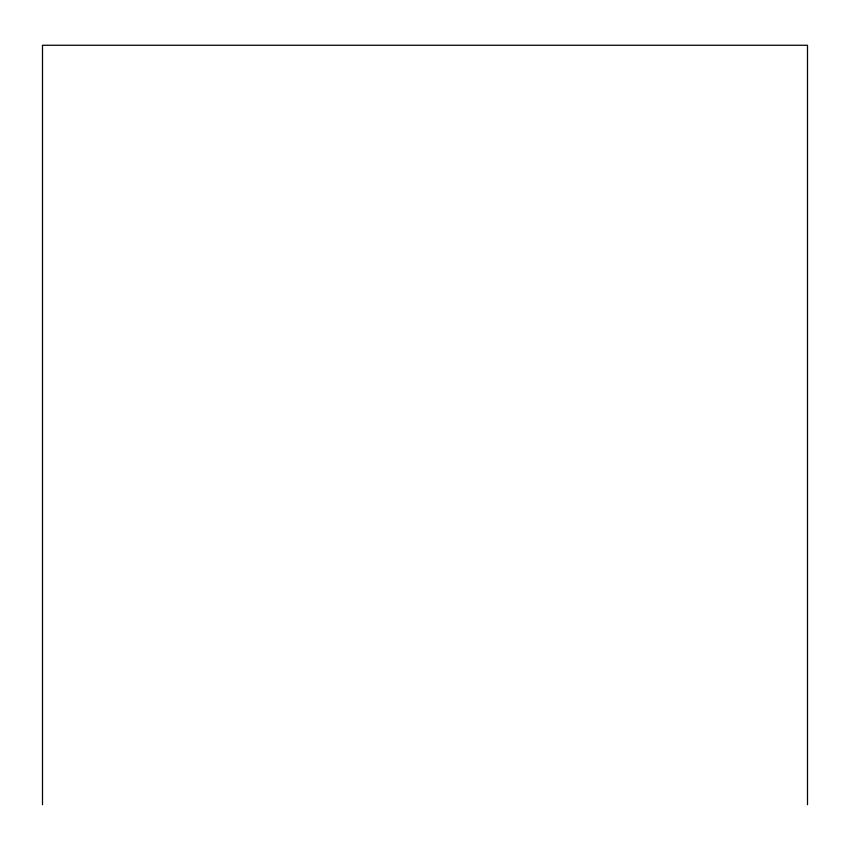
<?xml version="1.0" encoding="UTF-8"?>
<svg xmlns="http://www.w3.org/2000/svg" width="850" height="850" viewBox="0 0 850 850"><rect width="100%" height="100%" fill="white"/><g stroke="black" fill="none" stroke-linecap="round" stroke-linejoin="round"><path stroke-width="1.27" d="M807.5 804.737L807.5 45.263L42.5 45.263L42.5 804.737"/></g></svg>
